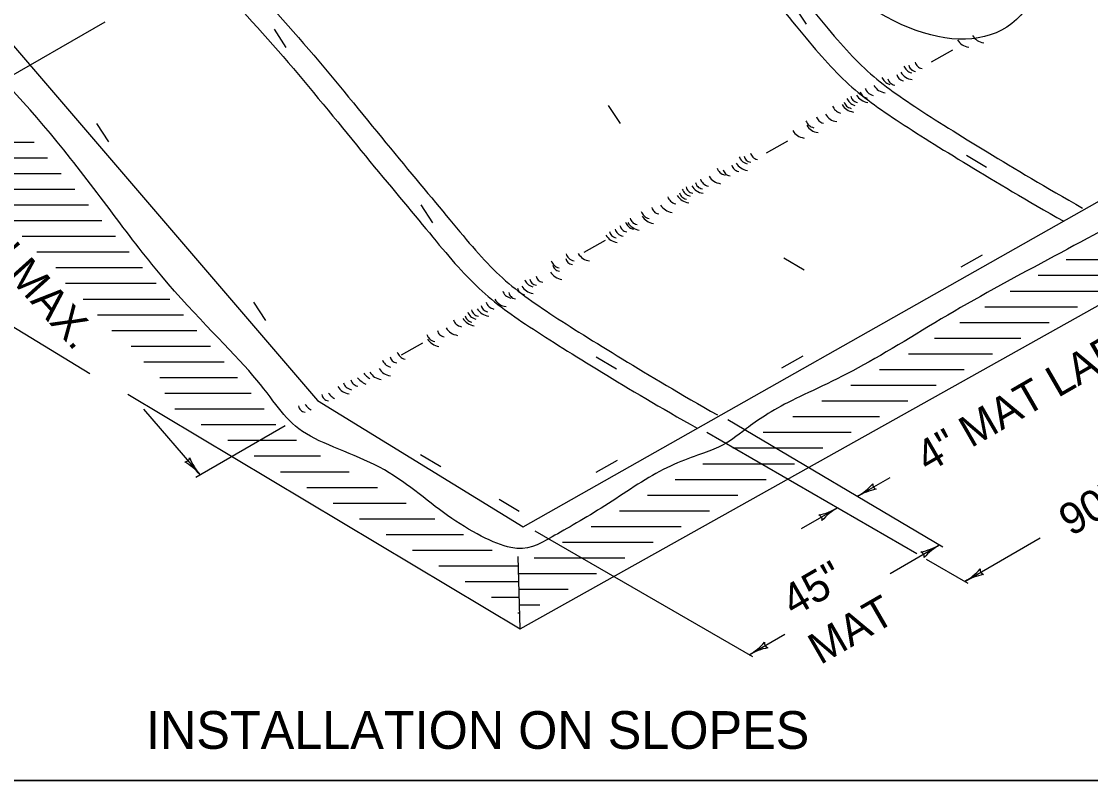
# Model space of a CAD drawing. Extents: x 1007 to 1035.5, y 1000.5 to 1021.5.
# Drawn here: x 1018 to 1024.81, y 1000.5 to 1005.34 of the extents above; entities that cross this region are included whole.
import ezdxf

# ---------------------------------------------------------------- set-up
doc = ezdxf.new("R2010")
doc.units = 0
for name, color, linetype in [('Level 1', 7, 'Continuous'), ('Level 10', 7, 'Continuous'), ('Level 11', 7, 'Continuous'), ('Level 16', 7, 'Continuous')]:
    doc.layers.add(name, color=color, linetype=linetype)

msp = doc.modelspace()

# ---------------------------------------------------------------- linework, layer by layer
at = {"layer": 'Level 1'}
for p, q in [((1017.2471, 1004.5938), (1018.5302, 1005.3345)), ((1018.7742, 1002.8671), (1019.1342, 1002.4492)), ((1019.108, 1002.4341), (1019.6782, 1002.7632)), ((1023.7027, 1001.9443), (1022.3646, 1002.717)), ((1023.324, 1002.311), (1023.5318, 1002.4308)), ((1022.9673, 1002.105), (1023.1958, 1002.237)), ((1022.6566, 1001.2885), (1021.2702, 1002.0891)), ((1023.5314, 1001.8193), (1023.8471, 1002.0016)), ((1024.0076, 1001.7683), (1024.4883, 1002.0458)), ((1024.0299, 1001.7553), (1023.7637, 1001.9091)), ((1022.6342, 1001.3014), (1022.8616, 1001.4327))]:
    msp.add_line(p, q, dxfattribs=at)
for centre, radius, start, end in [((1019.0372, 1002.5618), 0.0313, 269.51668, 351.63338), ((1019.4304, 1002.7043), 0.3909, 202.08924, 220.73597), ((1018.838, 1002.194), 0.3909, 40.74208, 59.41087), ((1018.838, 1002.194), 0.3909, 40.72986, 40.74208), ((1023.1286, 1002.6496), 0.3909, 299.98746, 318.65624), ((1023.5194, 1001.9724), 0.3909, 101.33461, 119.98134), ((1023.4528, 1002.3853), 0.0313, 168.76205, 250.87875), ((1023.1286, 1002.6496), 0.3909, 299.97523, 299.98746), ((1023.0004, 1002.5756), 0.3909, 281.34447, 299.9912), ((1023.3913, 1001.8984), 0.3909, 119.99731, 138.6661), ((1023.3913, 1001.8984), 0.3909, 119.98509, 119.99731), ((1023.0671, 1002.1627), 0.0313, 348.77191, 70.88861), ((1023.6516, 1002.3402), 0.3909, 281.34322, 299.98995), ((1024.0425, 1001.663), 0.3909, 119.99606, 138.66485), ((1024.0425, 1001.663), 0.3909, 119.98384, 119.99606), ((1023.7183, 1001.9273), 0.0313, 348.77066, 70.88736), ((1023.8121, 1002.1068), 0.3909, 299.99818, 318.66696), ((1024.203, 1001.4297), 0.3909, 101.34533, 119.99206), ((1024.1364, 1001.8425), 0.0313, 168.77277, 250.88947), ((1023.8121, 1002.1068), 0.3909, 299.98595, 299.99818), ((1022.4387, 1001.64), 0.3909, 299.99606, 318.66485), ((1022.7629, 1001.3757), 0.0313, 168.77066, 250.88736), ((1022.8296, 1000.9628), 0.3909, 101.34322, 119.98995), ((1022.4387, 1001.64), 0.3909, 299.98384, 299.99606)]:
    msp.add_arc(centre, radius, start, end, dxfattribs=at)
at = {"layer": 'Level 10'}
msp.add_line((1035.5, 1000.5), (1007, 1000.5), dxfattribs=at)
at = {"layer": 'Level 11'}
msp.add_lwpolyline([(1007, 1000.5), (1035.5, 1000.5), (1035.5, 1021.5), (1007, 1021.5)], close=True, dxfattribs=at)
at = {"layer": 'Level 16'}
for p, q in [((1017.3443, 1005.8807), (1019.8835, 1002.9217)), ((1022.921, 1005.4341), (1022.9971, 1005.3181)), ((1019.6061, 1005.2864), (1019.6822, 1005.1704)), ((1023.7946, 1005.0778), (1023.9307, 1005.1545)), ((1021.1931, 1002.1161), (1026.4791, 1005.1061)), ((1015.5668, 1004.8368), (1018.4316, 1003.0933)), ((1021.7363, 1004.8014), (1021.8124, 1004.6854)), ((1018.4758, 1004.6855), (1018.5518, 1004.5695)), ((1016.1168, 1004.5679), (1018.0773, 1004.5679)), ((1021.1747, 1001.4678), (1026.6609, 1004.5353)), ((1022.745, 1004.4994), (1022.8811, 1004.5761)), ((1016.2849, 1004.4679), (1018.1637, 1004.4679)), ((1024.0178, 1004.485), (1024.1468, 1004.4085)), ((1016.453, 1004.3679), (1018.2502, 1004.3679)), ((1016.6211, 1004.2679), (1018.3366, 1004.2679)), ((1017.8491, 1004.1679), (1018.4231, 1004.1679)), ((1020.5408, 1004.1688), (1020.6168, 1004.0528)), ((1017.9205, 1004.0679), (1018.5095, 1004.0679)), ((1018.002, 1003.9679), (1018.596, 1003.9679)), ((1021.582, 1003.8668), (1021.7181, 1003.9435)), ((1018.0938, 1003.8679), (1018.6824, 1003.8679)), ((1023.984, 1003.772), (1024.1201, 1003.8487)), ((1018.2162, 1003.7679), (1018.7689, 1003.7679)), ((1022.8549, 1003.8313), (1022.9839, 1003.7548)), ((1024.6535, 1003.8189), (1025.2668, 1003.8189)), ((1024.4753, 1003.7189), (1025.0864, 1003.7189)), ((1018.2773, 1003.6679), (1018.8553, 1003.6679)), ((1018.3895, 1003.5679), (1018.9418, 1003.5679)), ((1024.2976, 1003.6189), (1024.9061, 1003.6189)), ((1019.4757, 1003.5468), (1019.5518, 1003.4308)), ((1024.1364, 1003.5189), (1024.7258, 1003.5189)), ((1018.4813, 1003.4679), (1019.0283, 1003.4679)), ((1018.573, 1003.3679), (1019.1148, 1003.3679)), ((1023.9753, 1003.4189), (1024.5455, 1003.4189)), ((1020.4191, 1003.2132), (1020.5552, 1003.2898)), ((1023.8142, 1003.3189), (1024.3652, 1003.3189)), ((1018.6954, 1003.2679), (1019.2013, 1003.2679)), ((1018.777, 1003.1679), (1019.2878, 1003.1679)), ((1021.6593, 1003.1987), (1021.7883, 1003.1222)), ((1022.8428, 1003.1288), (1022.9788, 1003.2055)), ((1023.649, 1003.2189), (1024.1848, 1003.2189)), ((1023.4648, 1003.1189), (1024.0046, 1003.1189)), ((1018.8789, 1003.0679), (1019.3744, 1003.0679)), ((1023.2806, 1003.0189), (1023.8243, 1003.0189)), ((1018.6748, 1002.9622), (1021.1747, 1001.4678)), ((1018.9095, 1002.9679), (1019.461, 1002.9679)), ((1019.8835, 1002.9217), (1021.1931, 1002.1161)), ((1023.0964, 1002.9189), (1023.6439, 1002.9189)), ((1018.9748, 1002.8679), (1019.5429, 1002.8679)), ((1022.9123, 1002.8189), (1023.4637, 1002.8189)), ((1019.1429, 1002.7679), (1019.6185, 1002.7679)), ((1022.4973, 1002.8), (1023.8688, 1001.9888)), ((1022.7234, 1002.7189), (1023.2833, 1002.7189)), ((1019.311, 1002.6679), (1019.7499, 1002.6679)), ((1022.5303, 1002.6189), (1023.103, 1002.6189)), ((1019.4792, 1002.5679), (1019.9018, 1002.5679)), ((1020.5399, 1002.5766), (1020.6689, 1002.5001)), ((1021.6581, 1002.4646), (1021.7942, 1002.5413)), ((1022.3394, 1002.5189), (1022.9228, 1002.5189)), ((1019.6473, 1002.4679), (1020.0841, 1002.4679)), ((1022.1623, 1002.4189), (1022.7424, 1002.4189)), ((1019.8153, 1002.3679), (1020.2664, 1002.3679)), ((1019.9835, 1002.2679), (1020.4487, 1002.2679)), ((1021.0398, 1002.2919), (1021.1688, 1002.2154)), ((1021.9853, 1002.3189), (1022.5621, 1002.3189)), ((1021.8082, 1002.2189), (1022.3818, 1002.2189)), ((1020.1516, 1002.1679), (1020.631, 1002.1679)), ((1020.3198, 1002.0679), (1020.8133, 1002.0679)), ((1021.6264, 1002.1189), (1022.2015, 1002.1189)), ((1021.4446, 1002.0189), (1022.0212, 1002.0189)), ((1020.4878, 1001.9679), (1020.9956, 1001.9679)), ((1021.1747, 1001.4678), (1021.1612, 1001.9266)), ((1020.6559, 1001.8679), (1021.1628, 1001.8679)), ((1021.2628, 1001.9189), (1021.8408, 1001.9189)), ((1021.1643, 1001.8189), (1021.6606, 1001.8189)), ((1020.8241, 1001.7679), (1021.1658, 1001.7679)), ((1020.9922, 1001.6679), (1021.1688, 1001.6679)), ((1021.1673, 1001.7189), (1021.4803, 1001.7189)), ((1021.1703, 1001.6189), (1021.2999, 1001.6189)), ((1021.1603, 1001.5679), (1021.1718, 1001.5679))]:
    msp.add_line(p, q, dxfattribs=at)
msp.add_ellipse((1023.5087, 1006.3532), major_axis=(0.7985, -1.0302), ratio=0.581048, dxfattribs=at)
for points in [[(1021.0973, 1009.8313), (1021.2093, 1009.7403), (1021.4623, 1009.5485), (1021.8713, 1009.3999), (1022.1928, 1009.1512), (1022.4362, 1009.0513), (1022.5883, 1008.9613), (1022.6162, 1008.8943), (1022.9942, 1008.4038), (1023.5575, 1007.8268), (1024.1853, 1007.0478), (1024.5789, 1006.5783), (1024.8556, 1006.1763), (1025.0835, 1005.993), (1025.1348, 1005.8857), (1025.2305, 1005.8632), (1025.4585, 1005.5988), (1025.8622, 1005.4296), (1026.3233, 1005.2839), (1026.4203, 1005.0613), (1026.6998, 1005.0603), (1026.3714, 1004.7833), (1025.9367, 1004.6225), (1025.2786, 1004.2163), (1024.6278, 1003.8668), (1023.9263, 1003.493), (1023.3063, 1003.0961), (1022.8192, 1002.8943), (1022.5722, 1002.7099), (1022.4489, 1002.613), (1022.089, 1002.51), (1021.7123, 1002.2392), (1021.3487, 1002.0378), (1021.1606, 1001.9256), (1020.6994, 1002.1702), (1020.3151, 1002.5271), (1019.7137, 1002.6968), (1019.5582, 1003.0322), (1018.8863, 1003.6616), (1018.2387, 1004.6048), (1017.5078, 1005.3396), (1017.2667, 1005.6595), (1017.1409, 1005.7899), (1016.7861, 1005.965), (1016.4253, 1006.3338), (1015.8963, 1006.4823), (1015.757, 1006.687), (1015.6739, 1006.724), (1015.6515, 1006.7328)], [(1019.5952, 1008.7025), (1019.7948, 1008.5907), (1020.1317, 1008.3918), (1020.5501, 1008.178), (1020.7725, 1008.011), (1020.9393, 1007.8703), (1021.2079, 1007.5872), (1021.5849, 1007.1022), (1022.127, 1006.5215), (1022.6298, 1005.8961), (1023.0513, 1005.3936), (1023.3448, 1005.0345), (1023.6666, 1004.8027), (1024.1294, 1004.5157), (1024.523, 1004.28), (1024.7578, 1004.1477)], [(1019.4757, 1008.6182), (1019.6753, 1008.5063), (1020.0122, 1008.3074), (1020.4306, 1008.0937), (1020.653, 1007.9267), (1020.8198, 1007.786), (1021.0884, 1007.5028), (1021.4654, 1007.0178), (1022.0075, 1006.4372), (1022.5103, 1005.8118), (1022.9318, 1005.3093), (1023.2253, 1004.9502), (1023.5471, 1004.7183), (1024.0099, 1004.4313), (1024.4035, 1004.1957), (1024.6383, 1004.0633)], [(1017.2693, 1007.3846), (1017.469, 1007.2728), (1017.8058, 1007.0738), (1018.2243, 1006.8601), (1018.4467, 1006.6931), (1018.6134, 1006.5524), (1018.8821, 1006.2693), (1019.2591, 1005.7843), (1019.8012, 1005.2036), (1020.304, 1004.5782), (1020.7254, 1004.0757), (1021.019, 1003.7166), (1021.3408, 1003.4848), (1021.8036, 1003.1978), (1022.1972, 1002.9621), (1022.4319, 1002.8298)], [(1017.1389, 1007.3003), (1017.3386, 1007.1884), (1017.6754, 1006.9895), (1018.0938, 1006.7758), (1018.3163, 1006.6088), (1018.483, 1006.4681), (1018.7517, 1006.1849), (1019.1287, 1005.6999), (1019.6708, 1005.1193), (1020.1736, 1004.4938), (1020.595, 1003.9913), (1020.8886, 1003.6323), (1021.2103, 1003.4004), (1021.6732, 1003.1134), (1022.0668, 1002.8778), (1022.3015, 1002.7454)], [(1023.9606, 1005.2189), (1023.9686, 1005.2063), (1023.9889, 1005.1848), (1024.0166, 1005.1744), (1024.0331, 1005.172)], [(1024.0565, 1005.2471), (1024.0645, 1005.2344), (1024.0848, 1005.213), (1024.1125, 1005.2026), (1024.129, 1005.2002)], [(1023.6922, 1005.0758), (1023.6946, 1005.0664), (1023.704, 1005.0481), (1023.7223, 1005.0385), (1023.7357, 1005.0359)], [(1023.5737, 1004.9984), (1023.5761, 1004.989), (1023.5855, 1004.9707), (1023.6038, 1004.9611), (1023.6172, 1004.9585)], [(1023.6003, 1005.0125), (1023.6083, 1004.9998), (1023.6286, 1004.9784), (1023.6563, 1004.968), (1023.6728, 1004.9656)], [(1023.6197, 1005.0523), (1023.6233, 1005.0433), (1023.6355, 1005.0236), (1023.6555, 1005.0119), (1023.6704, 1005.0078)], [(1023.6511, 1005.0571), (1023.6535, 1005.0477), (1023.6629, 1005.0293), (1023.6812, 1005.0198), (1023.6946, 1005.0172)], [(1023.4286, 1004.928), (1023.4366, 1004.9153), (1023.4569, 1004.8939), (1023.4846, 1004.8835), (1023.5011, 1004.8811)], [(1023.4794, 1004.9797), (1023.483, 1004.9706), (1023.4953, 1004.9509), (1023.5153, 1004.9393), (1023.5302, 1004.9352)], [(1023.5181, 1004.9703), (1023.5205, 1004.9608), (1023.5299, 1004.9425), (1023.5482, 1004.9329), (1023.5616, 1004.9303)], [(1023.2812, 1004.86), (1023.2836, 1004.8506), (1023.293, 1004.8323), (1023.3113, 1004.8227), (1023.3247, 1004.8201)], [(1023.3174, 1004.8671), (1023.3254, 1004.8544), (1023.3458, 1004.833), (1023.3734, 1004.8226), (1023.3899, 1004.8202)], [(1023.3416, 1004.8882), (1023.344, 1004.8788), (1023.3534, 1004.8604), (1023.3717, 1004.8508), (1023.3851, 1004.8483)], [(1023.373, 1004.9093), (1023.3766, 1004.9002), (1023.3888, 1004.8805), (1023.4088, 1004.8688), (1023.4238, 1004.8648)], [(1023.1651, 1004.7967), (1023.1687, 1004.7876), (1023.1809, 1004.7679), (1023.2009, 1004.7563), (1023.2158, 1004.7522)], [(1023.2255, 1004.8061), (1023.2335, 1004.7934), (1023.2538, 1004.772), (1023.2815, 1004.7616), (1023.298, 1004.7592)], [(1023.24, 1004.8225), (1023.2424, 1004.8131), (1023.2518, 1004.7948), (1023.2701, 1004.7852), (1023.2835, 1004.7826)], [(1023.257, 1004.8459), (1023.2606, 1004.8368), (1023.2728, 1004.8172), (1023.2928, 1004.8055), (1023.3078, 1004.8014)], [(1023.0635, 1004.7287), (1023.0659, 1004.7193), (1023.0753, 1004.7009), (1023.0936, 1004.6913), (1023.107, 1004.6888)], [(1023.1192, 1004.7451), (1023.1272, 1004.7324), (1023.1475, 1004.711), (1023.1752, 1004.7006), (1023.1917, 1004.6982)], [(1022.9958, 1004.7028), (1022.9994, 1004.6938), (1023.0117, 1004.6741), (1023.0317, 1004.6624), (1023.0466, 1004.6583)], [(1023.0007, 1004.6748), (1023.0087, 1004.6621), (1023.029, 1004.6407), (1023.0567, 1004.6303), (1023.0732, 1004.6278)], [(1022.911, 1004.6405), (1022.919, 1004.6278), (1022.9393, 1004.6064), (1022.967, 1004.596), (1022.9835, 1004.5936)], [(1022.5701, 1004.4739), (1022.5737, 1004.4648), (1022.5859, 1004.4452), (1022.6059, 1004.4335), (1022.6208, 1004.4294)], [(1022.6015, 1004.4787), (1022.6039, 1004.4693), (1022.6133, 1004.4509), (1022.6316, 1004.4413), (1022.645, 1004.4388)], [(1022.6426, 1004.4974), (1022.645, 1004.488), (1022.6544, 1004.4697), (1022.6727, 1004.4601), (1022.6861, 1004.4575)], [(1022.4298, 1004.4013), (1022.4334, 1004.3922), (1022.4457, 1004.3725), (1022.4657, 1004.3608), (1022.4806, 1004.3568)], [(1022.4685, 1004.3918), (1022.4709, 1004.3824), (1022.4803, 1004.3641), (1022.4986, 1004.3545), (1022.512, 1004.3519)], [(1022.5241, 1004.42), (1022.5265, 1004.4106), (1022.5359, 1004.3923), (1022.5542, 1004.3827), (1022.5676, 1004.3801)], [(1022.5507, 1004.4341), (1022.5587, 1004.4214), (1022.579, 1004.4), (1022.6067, 1004.3896), (1022.6232, 1004.3872)], [(1022.3234, 1004.3308), (1022.327, 1004.3218), (1022.3393, 1004.3021), (1022.3593, 1004.2904), (1022.3742, 1004.2863)], [(1022.379, 1004.3496), (1022.387, 1004.3369), (1022.4073, 1004.3155), (1022.435, 1004.3051), (1022.4515, 1004.3027)], [(1022.1904, 1004.2441), (1022.1928, 1004.2347), (1022.2023, 1004.2163), (1022.2205, 1004.2068), (1022.2339, 1004.2042)], [(1022.2074, 1004.2675), (1022.211, 1004.2584), (1022.2233, 1004.2388), (1022.2433, 1004.2271), (1022.2582, 1004.223)], [(1022.2316, 1004.2816), (1022.234, 1004.2722), (1022.2434, 1004.2538), (1022.2617, 1004.2443), (1022.2751, 1004.2417)], [(1022.2678, 1004.2887), (1022.2758, 1004.276), (1022.2962, 1004.2546), (1022.3238, 1004.2442), (1022.3403, 1004.2418)], [(1022.292, 1004.3098), (1022.2944, 1004.3003), (1022.3038, 1004.282), (1022.3221, 1004.2724), (1022.3355, 1004.2698)], [(1022.1155, 1004.2183), (1022.1191, 1004.2092), (1022.1313, 1004.1895), (1022.1513, 1004.1778), (1022.1663, 1004.1738)], [(1022.1759, 1004.2277), (1022.1839, 1004.215), (1022.2043, 1004.1936), (1022.2319, 1004.1832), (1022.2484, 1004.1808)], [(1021.9463, 1004.1244), (1021.9498, 1004.1153), (1021.9621, 1004.0957), (1021.9821, 1004.084), (1021.997, 1004.0799)], [(1022.0139, 1004.1503), (1022.0163, 1004.1408), (1022.0258, 1004.1225), (1022.044, 1004.1129), (1022.0574, 1004.1103)], [(1022.0696, 1004.1667), (1022.0776, 1004.154), (1022.0979, 1004.1326), (1022.1256, 1004.1222), (1022.1421, 1004.1198)], [(1021.8468, 1004.0566), (1021.8504, 1004.0475), (1021.8627, 1004.0278), (1021.8827, 1004.0162), (1021.8976, 1004.0121)], [(1021.8613, 1004.0543), (1021.8693, 1004.0416), (1021.8897, 1004.0202), (1021.9173, 1004.0098), (1021.9338, 1004.0073)], [(1021.8758, 1004.0824), (1021.8783, 1004.073), (1021.8877, 1004.0547), (1021.9059, 1004.0451), (1021.9193, 1004.0425)], [(1021.9511, 1004.0963), (1021.9591, 1004.0837), (1021.9794, 1004.0623), (1022.0071, 1004.0518), (1022.0236, 1004.0494)], [(1021.7212, 1003.9745), (1021.7292, 1003.9618), (1021.7495, 1003.9404), (1021.7772, 1003.93), (1021.7937, 1003.9276)], [(1021.7429, 1003.998), (1021.7453, 1003.9886), (1021.7548, 1003.9703), (1021.773, 1003.9607), (1021.7864, 1003.9581)], [(1021.7792, 1004.012), (1021.7828, 1004.0029), (1021.795, 1003.9833), (1021.815, 1003.9716), (1021.8299, 1003.9675)], [(1021.8106, 1004.0355), (1021.813, 1004.0261), (1021.8224, 1004.0078), (1021.8407, 1003.9982), (1021.8541, 1003.9956)], [(1021.4673, 1003.8548), (1021.4708, 1003.8458), (1021.4831, 1003.8261), (1021.5031, 1003.8144), (1021.518, 1003.8103)], [(1021.5447, 1003.8573), (1021.5527, 1003.8446), (1021.573, 1003.8232), (1021.6007, 1003.8128), (1021.6172, 1003.8103)], [(1021.373, 1003.8103), (1021.3766, 1003.8013), (1021.3888, 1003.7816), (1021.4088, 1003.7699), (1021.4238, 1003.7658)], [(1021.3827, 1003.7845), (1021.3851, 1003.7751), (1021.3945, 1003.7568), (1021.4128, 1003.7472), (1021.4262, 1003.7446)], [(1021.4648, 1003.8268), (1021.4673, 1003.8173), (1021.4767, 1003.799), (1021.4949, 1003.7894), (1021.5083, 1003.7868)], [(1021.2763, 1003.7142), (1021.2787, 1003.7048), (1021.2881, 1003.6864), (1021.3063, 1003.6768), (1021.3198, 1003.6743)], [(1021.3682, 1003.7399), (1021.3762, 1003.7273), (1021.3965, 1003.7058), (1021.4242, 1003.6954), (1021.4407, 1003.693)], [(1021.1578, 1003.6368), (1021.1602, 1003.6273), (1021.1696, 1003.609), (1021.1878, 1003.5994), (1021.2013, 1003.5968)], [(1021.1843, 1003.6508), (1021.1923, 1003.6382), (1021.2127, 1003.6168), (1021.2403, 1003.6063), (1021.2568, 1003.6039)], [(1021.2038, 1003.6907), (1021.2073, 1003.6816), (1021.2196, 1003.6619), (1021.2396, 1003.6503), (1021.2545, 1003.6462)], [(1021.2352, 1003.6954), (1021.2376, 1003.686), (1021.247, 1003.6677), (1021.2653, 1003.6581), (1021.2787, 1003.6555)], [(1021.0127, 1003.5663), (1021.0207, 1003.5537), (1021.041, 1003.5323), (1021.0687, 1003.5218), (1021.0852, 1003.5194)], [(1021.0635, 1003.618), (1021.0671, 1003.6089), (1021.0793, 1003.5893), (1021.0993, 1003.5776), (1021.1143, 1003.5735)], [(1021.1022, 1003.6086), (1021.1046, 1003.5992), (1021.114, 1003.5808), (1021.1323, 1003.5713), (1021.1457, 1003.5687)], [(1020.8653, 1003.4983), (1020.8677, 1003.4889), (1020.8771, 1003.4706), (1020.8953, 1003.461), (1020.9088, 1003.4584)], [(1020.9015, 1003.5054), (1020.9095, 1003.4928), (1020.9298, 1003.4713), (1020.9575, 1003.4609), (1020.974, 1003.4585)], [(1020.9257, 1003.5265), (1020.9281, 1003.5171), (1020.9375, 1003.4988), (1020.9558, 1003.4892), (1020.9692, 1003.4866)], [(1020.9571, 1003.5476), (1020.9607, 1003.5385), (1020.9729, 1003.5188), (1020.9929, 1003.5072), (1021.0078, 1003.5031)], [(1020.7492, 1003.435), (1020.7528, 1003.4259), (1020.765, 1003.4063), (1020.785, 1003.3946), (1020.7999, 1003.3905)], [(1020.8096, 1003.4444), (1020.8176, 1003.4318), (1020.8379, 1003.4103), (1020.8656, 1003.3999), (1020.8821, 1003.3975)], [(1020.8241, 1003.4608), (1020.8265, 1003.4514), (1020.8359, 1003.4331), (1020.8542, 1003.4235), (1020.8676, 1003.4209)], [(1020.8411, 1003.4843), (1020.8447, 1003.4752), (1020.8569, 1003.4555), (1020.8769, 1003.4438), (1020.8918, 1003.4398)], [(1020.6476, 1003.367), (1020.65, 1003.3576), (1020.6594, 1003.3393), (1020.6777, 1003.3297), (1020.6911, 1003.3271)], [(1020.7033, 1003.3834), (1020.7113, 1003.3708), (1020.7316, 1003.3493), (1020.7593, 1003.3389), (1020.7758, 1003.3365)], [(1020.5799, 1003.3412), (1020.5835, 1003.3321), (1020.5958, 1003.3124), (1020.6158, 1003.3008), (1020.6307, 1003.2967)], [(1020.5848, 1003.3131), (1020.5928, 1003.3004), (1020.6131, 1003.279), (1020.6408, 1003.2686), (1020.6573, 1003.2662)], [(1020.3913, 1003.2286), (1020.3949, 1003.2195), (1020.4072, 1003.1998), (1020.4272, 1003.1882), (1020.4421, 1003.1841)], [(1020.297, 1003.1793), (1020.3006, 1003.1703), (1020.3128, 1003.1506), (1020.3328, 1003.1389), (1020.3478, 1003.1348)], [(1020.3454, 1003.2005), (1020.3478, 1003.1911), (1020.3573, 1003.1728), (1020.3755, 1003.1632), (1020.3889, 1003.1606)], [(1020.1786, 1003.0949), (1020.1837, 1003.0881), (1020.1954, 1003.0751), (1020.2094, 1003.0646), (1020.2173, 1003.0598)], [(1020.2173, 1003.102), (1020.2253, 1003.0893), (1020.2456, 1003.0679), (1020.2733, 1003.0575), (1020.2898, 1003.0551)], [(1020.2753, 1003.1254), (1020.2833, 1003.1128), (1020.3036, 1003.0913), (1020.3313, 1003.0809), (1020.3478, 1003.0785)], [(1020.048, 1003.0339), (1020.0516, 1003.0248), (1020.0638, 1003.0052), (1020.0838, 1002.9935), (1020.0988, 1002.9894)], [(1020.0963, 1003.0528), (1020.0988, 1003.0433), (1020.1082, 1003.025), (1020.1264, 1003.0154), (1020.1398, 1003.0128)], [(1020.1374, 1003.0668), (1020.1435, 1003.0601), (1020.1598, 1003.0443), (1020.1785, 1003.0313), (1020.1907, 1003.0246)], [(1019.9102, 1002.9589), (1019.9126, 1002.9495), (1019.922, 1002.9312), (1019.9403, 1002.9216), (1019.9537, 1002.919)], [(1019.9537, 1002.9683), (1019.9588, 1002.9614), (1019.9705, 1002.9484), (1019.9845, 1002.9379), (1019.9924, 1002.9331)], [(1020.0118, 1003.0105), (1020.0198, 1002.9978), (1020.0401, 1002.9764), (1020.0678, 1002.966), (1020.0843, 1002.9636)], [(1019.7611, 1002.8867), (1019.7635, 1002.8773), (1019.7729, 1002.8589), (1019.7912, 1002.8493), (1019.8046, 1002.8468)], [(1019.8046, 1002.896), (1019.8097, 1002.8892), (1019.8214, 1002.8762), (1019.8354, 1002.8657), (1019.8433, 1002.8608)]]:
    msp.add_open_spline(points, degree=3, dxfattribs=at)

# ---------------------------------------------------------------- texts
at = {"layer": 'Level 1'}
for s, rotation, p in [("8' MAX.", 312, (1017.7154, 1003.9211)), ('4" MAT LAP', 30, (1023.7718, 1002.4578)), ('90" MAT', 30, (1024.6838, 1002.0528)), ('45"', 30, (1022.9173, 1001.5408)), ('MAT', 30, (1023.0869, 1001.2346))]:
    msp.add_text(s, height=0.2, rotation=rotation, dxfattribs=at).set_placement(p)
msp.add_text('INSTALLATION ON SLOPES', height=0.24, dxfattribs=at).set_placement((1018.79, 1000.7024))

doc.saveas('drawing.dxf')
